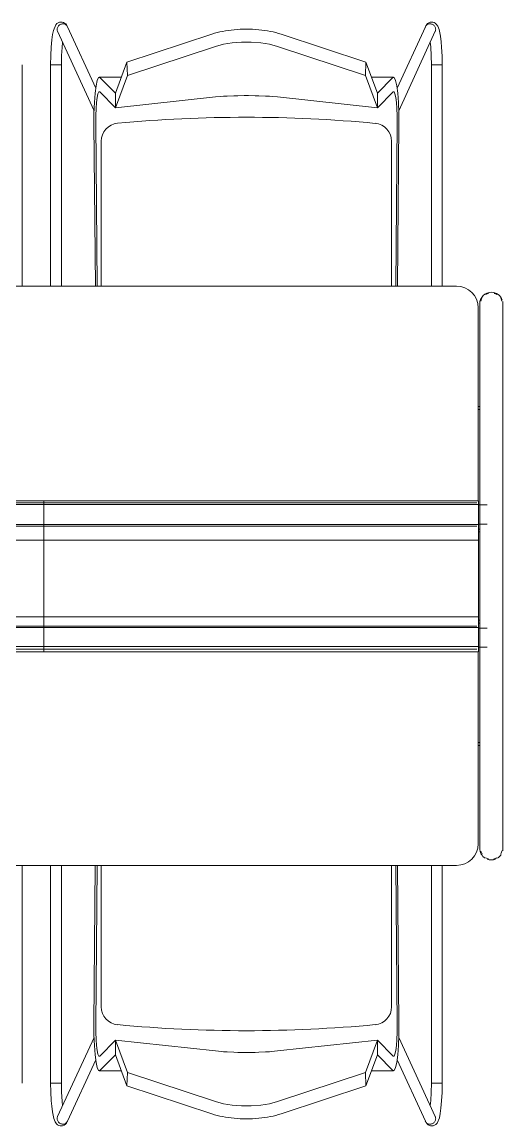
# Model space of a CAD drawing. Header units: millimetres. Extents: x 90978 to 295199, y -4084 to 97293.
# Drawn here: x 161036 to 161700, y 21563 to 23087 of the extents above; entities that cross this region are included whole.
import ezdxf

# ---------------------------------------------------------------- set-up
doc = ezdxf.new("R2010")
doc.units = ezdxf.units.MM
doc.header["$MEASUREMENT"] = 0
doc.layers.add('G-IMPT', color=8, linetype='CONTINUOUS', lineweight=9)
doc.layers.add('I-FURN', color=8, linetype='CONTINUOUS', lineweight=9)

msp = doc.modelspace()

# ---------------------------------------------------------------- linework, layer by layer
at = {"layer": 'G-IMPT'}
for p, q in [((160466.2, 22426), (161066.2, 22426)), ((160466.2, 22420.8), (161066.2, 22420.8)), ((161066.2, 22426), (161066.2, 22420.8)), ((161066.2, 22426), (161666.2, 22426)), ((161066.2, 22420.8), (161066.2, 22426)), ((161066.2, 22420.8), (161066.2, 22393.2)), ((161066.2, 22420.8), (161666.2, 22420.8)), ((161066.2, 22393.2), (161066.2, 22420.8)), ((161666.2, 22426), (161666.2, 22420.8)), ((161666.2, 22420.8), (161666.2, 22393.2)), ((160466.2, 22393.2), (161066.2, 22393.2)), ((161066.2, 22393.2), (161066.2, 22371.3)), ((161066.2, 22393.2), (161666.2, 22393.2)), ((161066.2, 22371.3), (161066.2, 22393.2)), ((161666.2, 22393.2), (161666.2, 22371.3)), ((160466.2, 22371.3), (161066.2, 22371.3)), ((161066.2, 22371.3), (161066.2, 22265.4)), ((161066.2, 22371.3), (161666.2, 22371.3)), ((161066.2, 22265.4), (161066.2, 22371.3)), ((161666.2, 22371.3), (161666.2, 22265.4)), ((160466.2, 22265.4), (161066.2, 22265.4)), ((161066.2, 22265.4), (161066.2, 22251)), ((161066.2, 22265.4), (161666.2, 22265.4)), ((161066.2, 22251), (161066.2, 22265.4)), ((161666.2, 22265.4), (161666.2, 22251)), ((160466.2, 22251), (161066.2, 22251)), ((161066.2, 22251), (161066.2, 22224.7)), ((161066.2, 22251), (161666.2, 22251)), ((161066.2, 22224.7), (161066.2, 22251)), ((161666.2, 22251), (161666.2, 22224.7)), ((160466.2, 22224.7), (161066.2, 22224.7)), ((161066.2, 22224.7), (161066.2, 22217.2)), ((161066.2, 22224.7), (161666.2, 22224.7)), ((161066.2, 22217.2), (161066.2, 22224.7)), ((161666.2, 22224.7), (161666.2, 22217.2)), ((160466.2, 22217.2), (161066.2, 22217.2)), ((161066.2, 22217.2), (161666.2, 22217.2))]:
    msp.add_line(p, q, dxfattribs=at)
at = {"layer": 'I-FURN'}
for p, q in [((161078.3, 23069.8), (161079.5, 23075.4)), ((161079.5, 23075.4), (161082.7, 23082.9)), ((161082.7, 23082.9), (161084.3, 23084.7)), ((161084.3, 23084.7), (161086, 23085.8)), ((161086, 23085.8), (161087.9, 23086.5)), ((161087.9, 23086.5), (161089.7, 23086.8)), ((161089.7, 23086.8), (161091.5, 23086.7)), ((161091.5, 23086.7), (161093.3, 23086.2)), ((161093.3, 23086.2), (161094.9, 23085.3)), ((161094.9, 23085.3), (161096.3, 23084.2)), ((161096.3, 23084.2), (161098, 23082)), ((161098, 23082), (161098.8, 23080.4)), ((161137.9, 22995.4), (161098.8, 23080.3)), ((161592.8, 23080.3), (161553.8, 22995.4)), ((161592.8, 23080.4), (161594.3, 23082.9)), ((161594.3, 23082.9), (161595.9, 23084.7)), ((161595.9, 23084.7), (161597.7, 23085.9)), ((161597.7, 23085.9), (161599.5, 23086.6)), ((161599.5, 23086.6), (161601.3, 23086.8)), ((161601.3, 23086.8), (161603.2, 23086.7)), ((161603.2, 23086.7), (161604.9, 23086.2)), ((161604.9, 23086.2), (161606.5, 23085.3)), ((161606.5, 23085.3), (161607.9, 23084.1)), ((161607.9, 23084.1), (161610, 23081.2)), ((161610, 23081.2), (161611.8, 23076.5)), ((161611.8, 23076.5), (161613.7, 23067.2)), ((161076.3, 23052.3), (161077.2, 23062.1)), ((161077.2, 23062.1), (161078.3, 23069.8)), ((161085.1, 23074.2), (161085.1, 23074.2)), ((161085.1, 23074.2), (161085.2, 23074)), ((161085.2, 23074.1), (161135.6, 22964.5)), ((161180.9, 23031.7), (161298.1, 23070.2)), ((161393.7, 23070.2), (161510.7, 23031.7)), ((161556.1, 22964.5), (161606.4, 23074.1)), ((161606.4, 23074), (161606.4, 23074)), ((161613.7, 23067.2), (161614.7, 23059.6)), ((161075.7, 23040.8), (161076.3, 23052.3)), ((161090.7, 23040.7), (161091.3, 23051.9)), ((161091.3, 23051.9), (161092, 23059.2)), ((161303.2, 23053.2), (161181.6, 23013.2)), ((161314, 23056.1), (161303.2, 23053.2)), ((161326.2, 23058.1), (161314, 23056.1)), ((161339.2, 23059.1), (161326.2, 23058.1)), ((161352.5, 23059.1), (161339.2, 23059.1)), ((161365.5, 23058.1), (161352.5, 23059.1)), ((161377.6, 23056.1), (161365.5, 23058.1)), ((161388.5, 23053.2), (161377.6, 23056.1)), ((161510.1, 23013.2), (161388.5, 23053.2)), ((161599.6, 23059.2), (161600.2, 23052.6)), ((161600.2, 23052.6), (161600.9, 23040.3)), ((161614.7, 23059.6), (161615.3, 23052.1)), ((161615.3, 23052.1), (161615.9, 23039.9)), ((161075.5, 23027.7), (161075.7, 23040.8)), ((161090.5, 23027.7), (161090.7, 23040.7)), ((161180.9, 23031.7), (161165, 22988.8)), ((161181.6, 23013.2), (161180.9, 23031.7)), ((161510.7, 23031.7), (161510.1, 23013.2)), ((161526.7, 22988.8), (161510.7, 23031.7)), ((161600.9, 23040.3), (161601.1, 23027.7)), ((161615.9, 23039.9), (161616.1, 23027.7)), ((161036.1, 22722.4), (161036.1, 23027.7)), ((161075.5, 23027.7), (161075.5, 22722.4)), ((161075.8, 23027.7), (161075.5, 23027.7)), ((161076.5, 23027.7), (161075.8, 23027.7)), ((161077.8, 23027.7), (161076.5, 23027.7)), ((161079.3, 23027.7), (161077.8, 23027.7)), ((161081.1, 23027.7), (161079.3, 23027.7)), ((161083.1, 23027.7), (161081.1, 23027.7)), ((161085, 23027.7), (161083.1, 23027.7)), ((161086.8, 23027.7), (161085, 23027.7)), ((161088.4, 23027.7), (161086.8, 23027.7)), ((161089.5, 23027.7), (161088.4, 23027.7)), ((161090.3, 23027.7), (161089.5, 23027.7)), ((161090.5, 23027.7), (161090.3, 23027.7)), ((161090.5, 22722.4), (161090.5, 23027.7)), ((161601.1, 23027.7), (161601.1, 22722.4)), ((161601.4, 23027.7), (161601.1, 23027.7)), ((161602.1, 23027.7), (161601.4, 23027.7)), ((161603.3, 23027.7), (161602.1, 23027.7)), ((161604.8, 23027.7), (161603.3, 23027.7)), ((161606.6, 23027.7), (161604.8, 23027.7)), ((161608.6, 23027.7), (161606.6, 23027.7)), ((161610.5, 23027.7), (161608.6, 23027.7)), ((161612.3, 23027.7), (161610.5, 23027.7)), ((161613.9, 23027.7), (161612.3, 23027.7)), ((161615.1, 23027.7), (161613.9, 23027.7)), ((161615.9, 23027.7), (161615.1, 23027.7)), ((161616.1, 23027.7), (161615.9, 23027.7)), ((161616.1, 22722.4), (161616.1, 23027.7)), ((161137, 22988.6), (161138.3, 22999)), ((161138.3, 22999), (161139.9, 23006.3)), ((161139.9, 23006.3), (161141.7, 23010.1)), ((161141.7, 23010.1), (161143.6, 23010.2)), ((161173.1, 23010.6), (161142.7, 23010.6)), ((161143.6, 23010.2), (161165, 22988.8)), ((161181.6, 23013.2), (161165, 22968.6)), ((161526.7, 22968.6), (161510.1, 23013.2)), ((161549, 23010.6), (161518.5, 23010.6)), ((161526.7, 22988.8), (161548.1, 23010.2)), ((161548.1, 23010.2), (161549.9, 23010.1)), ((161549.9, 23010.1), (161551.7, 23006.3)), ((161551.7, 23006.3), (161553.3, 22999)), ((161553.3, 22999), (161554.7, 22988.6)), ((161136, 22975.9), (161137, 22988.6)), ((161140.9, 22987.8), (161139.8, 22982.9)), ((161142.1, 22990.3), (161140.9, 22987.8)), ((161143.3, 22990.3), (161142.1, 22990.3)), ((161165, 22968.6), (161143.3, 22990.3)), ((161165, 22988.8), (161165, 22968.6)), ((161165, 22968.6), (161165, 22988.8)), ((161316, 22984.4), (161303.2, 22983.4)), ((161314, 22984.3), (161319.3, 22984.6)), ((161328.5, 22985.1), (161316, 22984.4)), ((161328.5, 22985.1), (161333.9, 22985.2)), ((161342.9, 22985.3), (161333.9, 22985.2)), ((161343, 22985.3), (161348.7, 22985.3)), ((161357.7, 22985.2), (161348.7, 22985.3)), ((161357.7, 22985.2), (161363.1, 22985.1)), ((161375.7, 22984.4), (161363.1, 22985.1)), ((161372.3, 22984.6), (161377.6, 22984.3)), ((161388.5, 22983.4), (161375.7, 22984.4)), ((161548.4, 22990.3), (161526.7, 22968.6)), ((161526.7, 22968.6), (161526.7, 22988.8)), ((161526.7, 22988.8), (161526.7, 22968.6)), ((161549.6, 22990.3), (161548.4, 22990.3)), ((161550.8, 22987.8), (161549.6, 22990.3)), ((161551.9, 22982.9), (161550.8, 22987.8)), ((161554.7, 22988.6), (161555.6, 22975.9)), ((161135.4, 22961.5), (161136, 22975.9)), ((161138.9, 22976), (161138.2, 22967.4)), ((161139.8, 22982.9), (161138.9, 22976)), ((161165, 22968.6), (161303.2, 22983.4)), ((161303.2, 22983.4), (161165, 22968.6)), ((161388.5, 22983.4), (161526.7, 22968.6)), ((161526.7, 22968.6), (161388.5, 22983.4)), ((161552.8, 22976), (161551.9, 22982.9)), ((161553.4, 22967.4), (161552.8, 22976)), ((161555.6, 22975.9), (161556.2, 22961.5)), ((161135.3, 22946.4), (161135.4, 22961.5)), ((161137.9, 22957.9), (161137.8, 22947.8)), ((161138.2, 22967.4), (161137.9, 22957.9)), ((161553.8, 22957.9), (161553.4, 22967.4)), ((161553.9, 22947.8), (161553.8, 22957.9)), ((161556.2, 22961.5), (161556.3, 22946.4)), ((161137.3, 22722.4), (161135.3, 22946.4)), ((161137.8, 22947.8), (161139.7, 22722.4)), ((161551.9, 22722.4), (161553.9, 22947.8)), ((161556.3, 22946.4), (161554.4, 22722.4)), ((161145.4, 22922.2), (161145.4, 22722.4)), ((161546.2, 22722.4), (161546.2, 22922.2)), ((161635.8, 22722.4), (159895.8, 22722.4)), ((161667.9, 22697.9), (161667.9, 22479.3)), ((161699.9, 22479.3), (161699.9, 22697.9)), ((161665.8, 22426), (161665.8, 22692.4)), ((161667.9, 22584.4), (161667.9, 22582.3)), ((161699.9, 22582.3), (161699.9, 22584.4)), ((161667.9, 22555.9), (161665.8, 22555.9)), ((161665.8, 22551.9), (161667.9, 22551.9)), ((161667.9, 22479.3), (161667.9, 22429.7)), ((161667.9, 22479.3), (161667.9, 22479)), ((161667.9, 22479), (161667.9, 22478.6)), ((161667.9, 22478.6), (161667.9, 22478.1)), ((161667.9, 22478.1), (161667.9, 22477.6)), ((161667.9, 22477.6), (161667.9, 22477)), ((161667.9, 22477), (161667.9, 22476.3)), ((161667.9, 22476.3), (161667.9, 22475.5)), ((161667.9, 22475.5), (161667.9, 22474.7)), ((161667.9, 22474.7), (161667.9, 22473.8)), ((161667.9, 22473.8), (161667.9, 22472.8)), ((161667.9, 22472.8), (161667.9, 22471.7)), ((161667.9, 22471.7), (161667.9, 22470.6)), ((161667.9, 22470.6), (161667.9, 22469.4)), ((161667.9, 22469.4), (161667.9, 22468.2)), ((161667.9, 22468.2), (161667.9, 22466.9)), ((161667.9, 22466.9), (161667.9, 22465.5)), ((161667.9, 22465.5), (161667.9, 22464.1)), ((161699.9, 22429.7), (161699.9, 22479.3)), ((161699.9, 22479), (161699.9, 22479.3)), ((161699.9, 22478.6), (161699.9, 22479)), ((161699.9, 22478.1), (161699.9, 22478.6)), ((161699.9, 22477.6), (161699.9, 22478.1)), ((161699.9, 22477), (161699.9, 22477.6)), ((161699.9, 22476.3), (161699.9, 22477)), ((161699.9, 22475.5), (161699.9, 22476.3)), ((161699.9, 22474.7), (161699.9, 22475.5)), ((161699.9, 22473.8), (161699.9, 22474.7)), ((161699.9, 22472.8), (161699.9, 22473.8)), ((161699.9, 22471.8), (161699.9, 22472.8)), ((161699.9, 22470.7), (161699.9, 22471.8)), ((161699.9, 22469.5), (161699.9, 22470.7)), ((161699.9, 22468.2), (161699.9, 22469.5)), ((161699.9, 22466.9), (161699.9, 22468.2)), ((161699.9, 22465.6), (161699.9, 22466.9)), ((161699.9, 22464.1), (161699.9, 22465.6)), ((161667.9, 22464.1), (161667.9, 22462.6)), ((161667.9, 22462.6), (161667.9, 22461.1)), ((161667.9, 22461.1), (161667.9, 22459.5)), ((161667.9, 22459.5), (161667.9, 22457.9)), ((161667.9, 22457.9), (161667.9, 22456.2)), ((161667.9, 22456.2), (161667.9, 22454.5)), ((161667.9, 22454.5), (161667.9, 22452.7)), ((161667.9, 22452.7), (161667.9, 22450.9)), ((161667.9, 22450.9), (161667.9, 22449.1)), ((161699.9, 22462.7), (161699.9, 22464.1)), ((161699.9, 22461.1), (161699.9, 22462.7)), ((161699.9, 22459.6), (161699.9, 22461.1)), ((161699.9, 22457.9), (161699.9, 22459.6)), ((161699.9, 22456.3), (161699.9, 22457.9)), ((161699.9, 22454.5), (161699.9, 22456.3)), ((161699.9, 22452.8), (161699.9, 22454.5)), ((161699.9, 22451), (161699.9, 22452.8)), ((161699.9, 22449.2), (161699.9, 22451)), ((161667.9, 22449.1), (161667.9, 22447.2)), ((161667.9, 22447.2), (161667.9, 22445.3)), ((161667.9, 22445.3), (161667.9, 22443.4)), ((161667.9, 22443.4), (161667.9, 22441.5)), ((161667.9, 22441.5), (161667.9, 22439.6)), ((161667.9, 22439.6), (161667.9, 22437.6)), ((161667.9, 22437.6), (161667.9, 22435.6)), ((161667.9, 22435.6), (161667.9, 22433.6)), ((161699.9, 22447.3), (161699.9, 22449.2)), ((161699.9, 22445.4), (161699.9, 22447.3)), ((161699.9, 22443.5), (161699.9, 22445.4)), ((161699.9, 22441.6), (161699.9, 22443.5)), ((161699.9, 22439.6), (161699.9, 22441.6)), ((161699.9, 22437.7), (161699.9, 22439.6)), ((161699.9, 22435.7), (161699.9, 22437.7)), ((161699.9, 22433.7), (161699.9, 22435.7)), ((161663.9, 22422.9), (159867.9, 22422.9)), ((161678.2, 22420.1), (161666.2, 22420.1)), ((161667.9, 22433.6), (161667.9, 22431.6)), ((161667.9, 22431.6), (161667.9, 22429.7)), ((161667.9, 22429.7), (161667.9, 22214)), ((161699.9, 22431.7), (161699.9, 22433.7)), ((161699.9, 22429.7), (161699.9, 22431.7)), ((161699.9, 22214), (161699.9, 22429.7)), ((159867.9, 22390.9), (161663.9, 22390.9)), ((161666.2, 22393.6), (161678.2, 22393.6)), ((161666.2, 22386.9), (161668.1, 22386.9)), ((161666.2, 22382.9), (161667.9, 22382.9)), ((161663.9, 22252.9), (159867.9, 22252.9)), ((161667.9, 22260.9), (161666.2, 22260.9)), ((161667.9, 22256.9), (161666.2, 22256.9)), ((161678.2, 22250.1), (161666.2, 22250.1)), ((161666.2, 22223.6), (161678.3, 22223.6)), ((159867.9, 22220.9), (161663.9, 22220.9)), ((161665.8, 21952.4), (161665.8, 22217.2)), ((161667.9, 22214), (161667.9, 22212)), ((161667.9, 22212), (161667.9, 22210.1)), ((161667.9, 22210.1), (161667.9, 22208.1)), ((161667.9, 22208.1), (161667.9, 22206.1)), ((161699.9, 22212.1), (161699.9, 22214)), ((161699.9, 22164.5), (161699.9, 22213.7)), ((161699.9, 22210.1), (161699.9, 22212.1)), ((161699.9, 22208.1), (161699.9, 22210.1)), ((161699.9, 22206.2), (161699.9, 22208.1)), ((161667.9, 22206.1), (161667.9, 22204.1)), ((161667.9, 22204.1), (161667.9, 22202.2)), ((161667.9, 22204), (161667.9, 22164.5)), ((161667.9, 22202.2), (161667.9, 22200.2)), ((161667.9, 22200.2), (161667.9, 22198.3)), ((161667.9, 22198.3), (161667.9, 22196.4)), ((161667.9, 22196.4), (161667.9, 22194.6)), ((161667.9, 22194.6), (161667.9, 22192.8)), ((161667.9, 22192.8), (161667.9, 22191)), ((161699.9, 22204.2), (161699.9, 22206.2)), ((161699.9, 22202.2), (161699.9, 22204.2)), ((161699.9, 22200.3), (161699.9, 22202.2)), ((161699.9, 22198.4), (161699.9, 22200.3)), ((161699.9, 22196.5), (161699.9, 22198.4)), ((161699.9, 22194.7), (161699.9, 22196.5)), ((161699.9, 22192.8), (161699.9, 22194.7)), ((161699.9, 22191), (161699.9, 22192.8)), ((161699.9, 22189.3), (161699.9, 22191)), ((161667.9, 22191), (161667.9, 22189.2)), ((161667.9, 22189.2), (161667.9, 22187.5)), ((161667.9, 22187.5), (161667.9, 22185.8)), ((161667.9, 22185.8), (161667.9, 22184.2)), ((161667.9, 22184.2), (161667.9, 22182.6)), ((161667.9, 22182.6), (161667.9, 22181.1)), ((161667.9, 22181.1), (161667.9, 22179.6)), ((161667.9, 22179.6), (161667.9, 22178.2)), ((161667.9, 22178.2), (161667.9, 22176.8)), ((161667.9, 22176.8), (161667.9, 22175.5)), ((161699.9, 22187.6), (161699.9, 22189.3)), ((161699.9, 22185.9), (161699.9, 22187.6)), ((161699.9, 22184.3), (161699.9, 22185.9)), ((161699.9, 22182.7), (161699.9, 22184.3)), ((161699.9, 22181.1), (161699.9, 22182.7)), ((161699.9, 22179.7), (161699.9, 22181.1)), ((161699.9, 22178.2), (161699.9, 22179.7)), ((161699.9, 22176.9), (161699.9, 22178.2)), ((161699.9, 22175.6), (161699.9, 22176.9)), ((161667.9, 22175.5), (161667.9, 22174.3)), ((161667.9, 22174.3), (161667.9, 22173.1)), ((161667.9, 22173.1), (161667.9, 22172)), ((161667.9, 22172), (161667.9, 22170.9)), ((161667.9, 22170.9), (161667.9, 22169.9)), ((161667.9, 22169.9), (161667.9, 22169)), ((161667.9, 22169), (161667.9, 22168.2)), ((161667.9, 22168.2), (161667.9, 22167.4)), ((161667.9, 22167.4), (161667.9, 22166.8)), ((161667.9, 22166.8), (161667.9, 22166.1)), ((161667.9, 22166.1), (161667.9, 22165.6)), ((161667.9, 22165.6), (161667.9, 22165.2)), ((161667.9, 22165.2), (161667.9, 22164.8)), ((161667.9, 22164.8), (161667.9, 22164.5)), ((161667.9, 22164.5), (161667.9, 21945.9)), ((161699.9, 22174.3), (161699.9, 22175.6)), ((161699.9, 22173.1), (161699.9, 22174.3)), ((161699.9, 22172), (161699.9, 22173.1)), ((161699.9, 22171), (161699.9, 22172)), ((161699.9, 22170), (161699.9, 22171)), ((161699.9, 22169.1), (161699.9, 22170)), ((161699.9, 22168.2), (161699.9, 22169.1)), ((161699.9, 22167.5), (161699.9, 22168.2)), ((161699.9, 22166.8), (161699.9, 22167.5)), ((161699.9, 22166.2), (161699.9, 22166.8)), ((161699.9, 22165.6), (161699.9, 22166.2)), ((161699.9, 22165.2), (161699.9, 22165.6)), ((161699.9, 22164.8), (161699.9, 22165.2)), ((161699.9, 22164.5), (161699.9, 22164.8)), ((161699.9, 21945.9), (161699.9, 22164.5)), ((161667.9, 22091.9), (161665.8, 22091.9)), ((161665.8, 22087.9), (161667.9, 22087.9)), ((161667.9, 22061.5), (161667.9, 22059.3)), ((161699.9, 22059.3), (161699.9, 22061.5)), ((159895.8, 21922.4), (161635.8, 21922.4)), ((161036.1, 21621.8), (161036.1, 21922.4)), ((161075.5, 21922.4), (161075.5, 21621.8)), ((161090.5, 21621.8), (161090.5, 21922.4)), ((161135.3, 21703.1), (161137.2, 21922.4)), ((161139.7, 21922.4), (161137.8, 21701.7)), ((161145.4, 21922.4), (161145.4, 21727.3)), ((161546.2, 21727.3), (161546.2, 21922.4)), ((161553.9, 21701.7), (161552, 21922.4)), ((161554.4, 21922.4), (161556.3, 21703.1)), ((161601.1, 21922.4), (161601.1, 21621.8)), ((161616.1, 21621.8), (161616.1, 21922.4)), ((161135.4, 21688), (161135.3, 21703.1)), ((161137.8, 21701.7), (161137.9, 21691.7)), ((161137.9, 21691.7), (161138.2, 21682.1)), ((161553.4, 21682.1), (161553.8, 21691.7)), ((161553.8, 21691.7), (161553.9, 21701.7)), ((161556.3, 21703.1), (161556.2, 21688)), ((161135.6, 21685), (161085.2, 21575.5)), ((161136, 21673.7), (161135.4, 21688)), ((161137, 21660.9), (161136, 21673.7)), ((161138.2, 21682.1), (161138.9, 21673.6)), ((161138.9, 21673.6), (161139.8, 21666.7)), ((161143.3, 21659.2), (161165, 21680.9)), ((161165, 21680.9), (161181.6, 21636.3)), ((161303.2, 21666.2), (161165, 21680.9)), ((161165, 21680.9), (161165, 21660.8)), ((161165, 21680.9), (161303.2, 21666.2)), ((161165, 21660.8), (161165, 21680.9)), ((161526.7, 21680.9), (161388.5, 21666.2)), ((161388.5, 21666.2), (161526.7, 21680.9)), ((161510.1, 21636.3), (161526.7, 21680.9)), ((161526.7, 21660.8), (161526.7, 21680.9)), ((161526.7, 21680.9), (161548.4, 21659.2)), ((161526.7, 21680.9), (161526.7, 21660.8)), ((161551.9, 21666.7), (161552.8, 21673.6)), ((161552.8, 21673.6), (161553.4, 21682.1)), ((161555.6, 21673.7), (161554.7, 21660.9)), ((161556.2, 21688), (161555.6, 21673.7)), ((161606.4, 21575.5), (161556.1, 21685)), ((161138.3, 21650.5), (161137, 21660.9)), ((161139.8, 21666.7), (161140.9, 21661.8)), ((161140.9, 21661.8), (161142.1, 21659.2)), ((161142.1, 21659.2), (161143.3, 21659.2)), ((161165, 21660.8), (161143.6, 21639.4)), ((161165, 21660.7), (161180.9, 21617.9)), ((161303.2, 21666.2), (161316, 21665.1)), ((161319.3, 21664.9), (161314, 21665.2)), ((161316, 21665.1), (161328.5, 21664.5)), ((161333.9, 21664.3), (161328.5, 21664.5)), ((161333.9, 21664.3), (161342.9, 21664.2)), ((161348.7, 21664.2), (161343, 21664.2)), ((161348.7, 21664.2), (161357.7, 21664.3)), ((161363.1, 21664.5), (161357.7, 21664.3)), ((161363.1, 21664.5), (161375.7, 21665.1)), ((161377.6, 21665.2), (161372.3, 21664.9)), ((161375.7, 21665.1), (161388.5, 21666.2)), ((161510.7, 21617.9), (161526.7, 21660.7)), ((161548.1, 21639.4), (161526.7, 21660.8)), ((161548.4, 21659.2), (161549.6, 21659.2)), ((161549.6, 21659.2), (161550.8, 21661.8)), ((161550.8, 21661.8), (161551.9, 21666.7)), ((161554.7, 21660.9), (161553.3, 21650.5)), ((161098.8, 21569.2), (161137.9, 21654.1)), ((161139.9, 21643.2), (161138.3, 21650.5)), ((161141.7, 21639.4), (161139.9, 21643.2)), ((161551.7, 21643.2), (161549.9, 21639.4)), ((161553.3, 21650.5), (161551.7, 21643.2)), ((161553.8, 21654.1), (161592.8, 21569.2)), ((161143.6, 21639.4), (161141.7, 21639.4)), ((161142.7, 21638.9), (161173.1, 21638.9)), ((161180.9, 21617.9), (161181.6, 21636.3)), ((161181.6, 21636.3), (161303.2, 21596.3)), ((161388.5, 21596.3), (161510.1, 21636.3)), ((161510.1, 21636.3), (161510.7, 21617.9)), ((161518.5, 21638.9), (161549, 21638.9)), ((161549.9, 21639.4), (161548.1, 21639.4)), ((161075.5, 21621.8), (161075.8, 21621.8)), ((161075.7, 21609.7), (161075.5, 21621.8)), ((161075.8, 21621.8), (161076.5, 21621.8)), ((161076.5, 21621.8), (161077.8, 21621.8)), ((161077.8, 21621.8), (161079.3, 21621.8)), ((161079.3, 21621.8), (161081.1, 21621.8)), ((161081.1, 21621.8), (161083.1, 21621.8)), ((161083.1, 21621.8), (161085, 21621.8)), ((161085, 21621.8), (161086.8, 21621.8)), ((161086.8, 21621.8), (161088.4, 21621.8)), ((161088.4, 21621.8), (161089.5, 21621.8)), ((161089.5, 21621.8), (161090.3, 21621.8)), ((161090.3, 21621.8), (161090.5, 21621.8)), ((161090.7, 21609.3), (161090.5, 21621.8)), ((161298.1, 21579.3), (161180.9, 21617.9)), ((161510.7, 21617.9), (161393.7, 21579.4)), ((161601.1, 21621.8), (161600.9, 21608.9)), ((161601.1, 21621.8), (161601.4, 21621.8)), ((161601.4, 21621.8), (161602.1, 21621.8)), ((161602.1, 21621.8), (161603.3, 21621.8)), ((161603.3, 21621.8), (161604.8, 21621.8)), ((161604.8, 21621.8), (161606.6, 21621.8)), ((161606.6, 21621.8), (161608.6, 21621.8)), ((161608.6, 21621.8), (161610.5, 21621.8)), ((161610.5, 21621.8), (161612.3, 21621.8)), ((161612.3, 21621.8), (161613.9, 21621.8)), ((161613.9, 21621.8), (161615.1, 21621.8)), ((161615.1, 21621.8), (161615.9, 21621.8)), ((161615.9, 21621.8), (161616.1, 21621.8)), ((161616.1, 21621.8), (161615.9, 21608.7)), ((161076.3, 21597.4), (161075.7, 21609.7)), ((161077, 21590), (161076.3, 21597.4)), ((161091.4, 21596.9), (161090.7, 21609.3)), ((161092, 21590.3), (161091.4, 21596.9)), ((161600.3, 21597.7), (161599.6, 21590.3)), ((161600.9, 21608.9), (161600.3, 21597.7)), ((161615.3, 21597.2), (161614.4, 21587.4)), ((161615.9, 21608.7), (161615.3, 21597.2)), ((161077.9, 21582.3), (161077, 21590)), ((161079.8, 21573), (161077.9, 21582.3)), ((161303.2, 21596.3), (161314, 21593.4)), ((161314, 21593.4), (161326.2, 21591.4)), ((161326.2, 21591.4), (161339.2, 21590.4)), ((161339.2, 21590.4), (161352.5, 21590.4)), ((161352.5, 21590.4), (161365.5, 21591.4)), ((161365.5, 21591.4), (161377.6, 21593.4)), ((161377.6, 21593.4), (161388.5, 21596.3)), ((161614.4, 21587.4), (161613.3, 21579.7)), ((161081.7, 21568.3), (161079.8, 21573)), ((161083.8, 21565.4), (161081.7, 21568.3)), ((161085.2, 21575.5), (161085.3, 21575.5)), ((161097.3, 21566.6), (161095.7, 21564.8)), ((161098.8, 21569.2), (161097.3, 21566.6)), ((161593.7, 21567.6), (161592.8, 21569.2)), ((161595.4, 21565.4), (161593.7, 21567.6)), ((161606.5, 21575.3), (161606.4, 21575.5)), ((161606.5, 21575.3), (161606.5, 21575.3)), ((161608.9, 21566.6), (161607.3, 21564.9)), ((161612.1, 21574.1), (161608.9, 21566.6)), ((161613.3, 21579.7), (161612.1, 21574.1)), ((161085.1, 21564.2), (161083.8, 21565.4)), ((161086.7, 21563.4), (161085.1, 21564.2)), ((161088.5, 21562.9), (161086.7, 21563.4)), ((161090.3, 21562.7), (161088.5, 21562.9)), ((161092.1, 21563), (161090.3, 21562.7)), ((161094, 21563.7), (161092.1, 21563)), ((161095.7, 21564.8), (161094, 21563.7)), ((161596.8, 21564.2), (161595.4, 21565.4)), ((161598.4, 21563.4), (161596.8, 21564.2)), ((161600.1, 21562.8), (161598.4, 21563.4)), ((161601.9, 21562.7), (161600.1, 21562.8)), ((161603.8, 21563), (161601.9, 21562.7)), ((161605.6, 21563.7), (161603.8, 21563)), ((161607.3, 21564.9), (161605.6, 21563.7))]:
    msp.add_line(p, q, dxfattribs=at)
for centre, radius, start, end in [((161635.8, 22692.4), 30, 0, 90), ((161683.9, 22697.8), 15, 105, 120), ((161683.9, 22697.8), 15, 60, 75), ((161683.9, 22697.8), 15, 150, 165), ((161683.9, 22697.8), 15, 15, 30), ((161635.8, 21952.4), 30, 270, 0), ((161684, 21945.8), 15, 195, 210), ((161684, 21945.8), 15, 240, 255), ((161684, 21945.8), 15, 280.345, 300), ((161684, 21945.8), 15, 330, 349.933)]:
    msp.add_arc(centre, radius, start, end, dxfattribs=at)
for centre, major_axis, ratio, start_param, end_param in [((161345.7, 21078.5), (1881.5, 0), 0.997564, 1.47613, 1.665355), ((161170.4, 22922.2), (25, 0), 0.997564, 1.665355, 3.141593), ((161521.2, 22922.2), (25, 0), 0.997564, 0, 1.47613), ((161683.9, 22697.9), (16, 0), 0.991239, 1.570796, 3.141593), ((161683.9, 22697.9), (16, 0), 0.991239, 0.330793, 1.570796), ((161683.9, 22697.9), (16, 0), 0.991239, 0, 0.209494), ((161683.9, 21945.9), (16, 0), 0.991239, 3.141593, 4.162868), ((161683.9, 21945.9), (16, 0), 0.991239, 5.260651, 5.718278), ((161683.9, 21945.9), (16, 0), 0.991239, 6.077182, 6.283185), ((161683.9, 21945.9), (16, 0), 0.991239, 4.350748, 4.712389), ((161683.9, 21945.9), (16, 0), 0.991239, 4.712389, 5.07403), ((161170.4, 21727.3), (25, 0), 0.997564, 3.141593, 4.61783), ((161521.2, 21727.3), (25, 0), 0.997564, 4.807055, 6.283185), ((161345.7, 23571.1), (1881.5, 0), 0.997564, 4.61783, 4.807055)]:
    msp.add_ellipse(centre, major_axis=major_axis, ratio=ratio, start_param=start_param, end_param=end_param, dxfattribs=at)
for points in [[(161084.6, 23076.2), (161084.5, 23076.9), (161084.6, 23078.1), (161085.2, 23080), (161086.2, 23081.6), (161087.6, 23083), (161089.4, 23083.9), (161091.3, 23084.4), (161093.2, 23084.4), (161095.1, 23084), (161096.8, 23083), (161098.1, 23081.7), (161098.7, 23080.6), (161099, 23080)], [(161085, 23074.4), (161084.8, 23075), (161084.7, 23075.6), (161084.6, 23076.2)], [(161298.1, 23070.2), (161307.3, 23073.3), (161328.4, 23077.3), (161363.3, 23077.3), (161384.4, 23073.2), (161393.7, 23070.2)], [(161592.7, 23080), (161592.9, 23080.6), (161593.5, 23081.7), (161594.9, 23083), (161596.5, 23084), (161598.4, 23084.4), (161600.4, 23084.4), (161602.3, 23083.9), (161604, 23083), (161605.4, 23081.6), (161606.5, 23080), (161607.1, 23078.1), (161607.1, 23076.9), (161607, 23076.2)], [(161607, 23076.2), (161607, 23075.6), (161606.8, 23075), (161606.6, 23074.4)], [(161085.2, 23074), (161085.2, 23074.1), (161085.2, 23074.1), (161085.2, 23074.1)], [(161606.4, 23074.1), (161606.4, 23074.1), (161606.4, 23074.1), (161606.4, 23074)], [(161099, 21569.5), (161098.7, 21569), (161098.1, 21567.9), (161096.8, 21566.5), (161095.1, 21565.6), (161093.2, 21565.1), (161091.3, 21565.1), (161089.4, 21565.6), (161087.6, 21566.6), (161086.2, 21567.9), (161085.2, 21569.6), (161084.6, 21571.4), (161084.5, 21572.7), (161084.6, 21573.3)], [(161084.6, 21573.3), (161084.7, 21573.9), (161084.8, 21574.5), (161085, 21575.1)], [(161085.2, 21575.5), (161085.2, 21575.5), (161085.2, 21575.5), (161085.2, 21575.5)], [(161393.7, 21579.4), (161384.4, 21576.3), (161363.3, 21572.2), (161328.4, 21572.2), (161307.3, 21576.3), (161298.1, 21579.3)], [(161607, 21573.3), (161607.1, 21572.7), (161607.1, 21571.4), (161606.5, 21569.6), (161605.4, 21567.9), (161604, 21566.6), (161602.3, 21565.6), (161600.4, 21565.1), (161598.4, 21565.1), (161596.5, 21565.6), (161594.9, 21566.5), (161593.5, 21567.9), (161592.9, 21569), (161592.7, 21569.5)], [(161606.4, 21575.5), (161606.4, 21575.5), (161606.4, 21575.5), (161606.4, 21575.5)], [(161606.6, 21575.1), (161606.8, 21574.5), (161607, 21573.9), (161607, 21573.3)]]:
    msp.add_open_spline(points, degree=3, dxfattribs=at)

doc.saveas('drawing.dxf')
